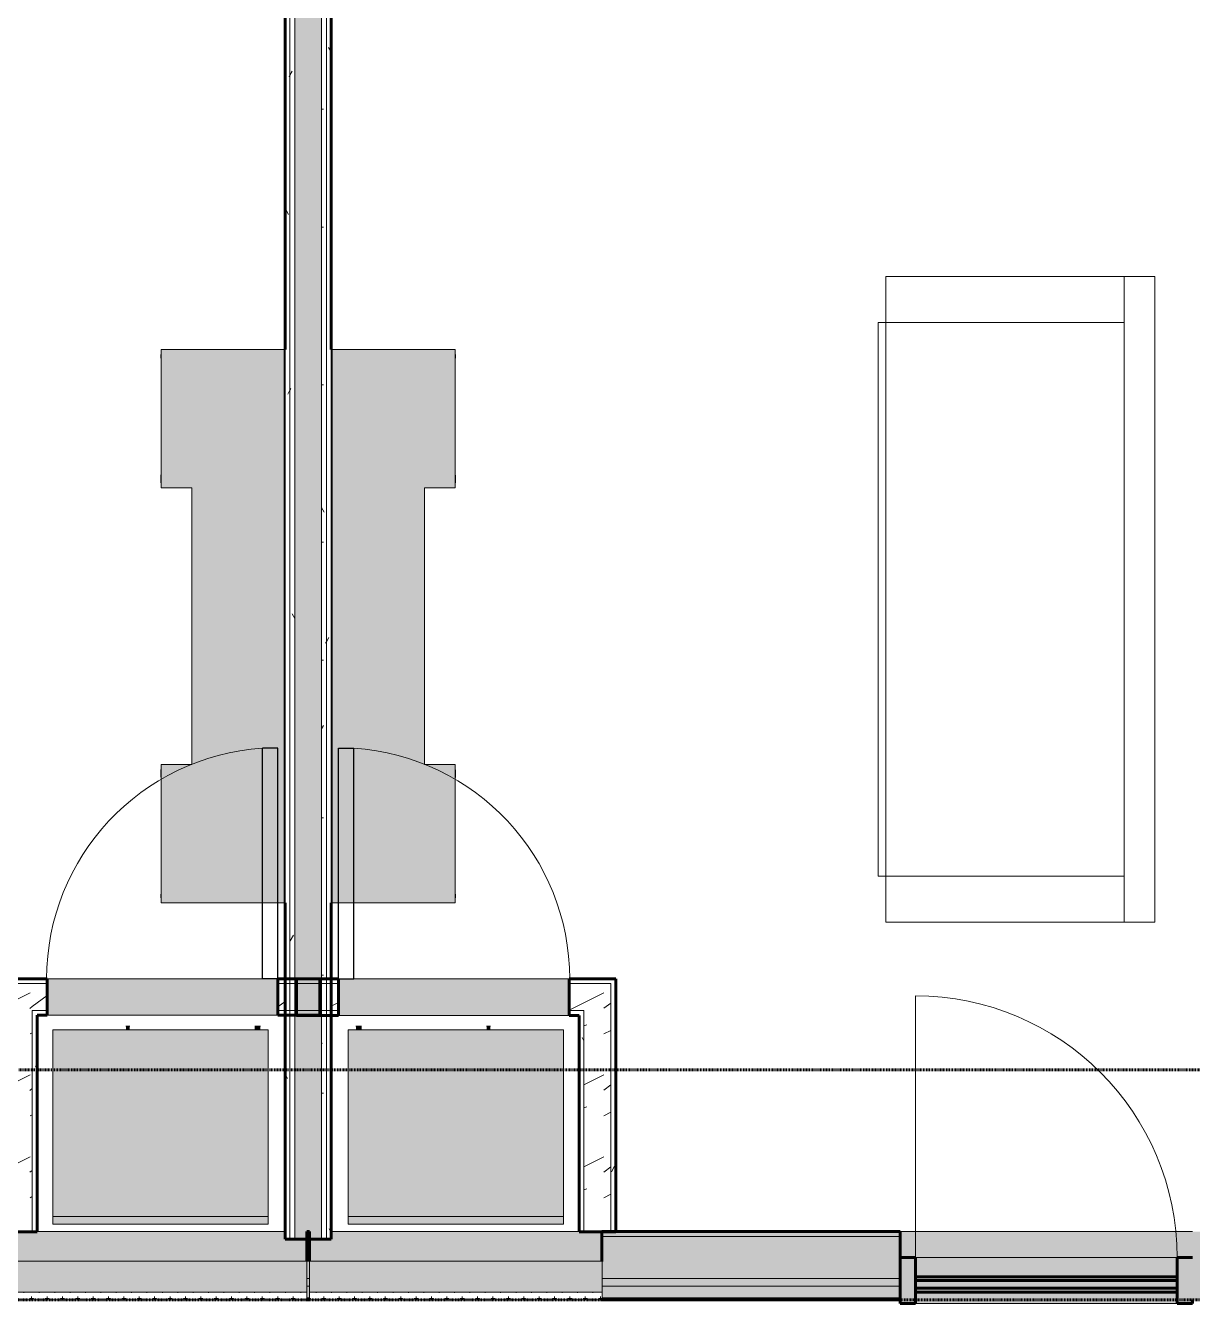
# Model space of a CAD drawing. Header units: inches. Extents: x -4061 to -1937, y 10959 to 12323.
# Drawn here: x -2751.5 to -2599.7, y 11247.3 to 11413.1 of the extents above; entities that cross this region are included whole.
import ezdxf

# ---------------------------------------------------------------- set-up
doc = ezdxf.new("R2010")
doc.units = ezdxf.units.IN
doc.header["$MEASUREMENT"] = 0
doc.linetypes.add('Dash 1_16_', pattern=[0.125, 0.0625, -0.0625])
for name, color, linetype, lineweight in [('0-1', 7, 'Continuous', 5), ('0-2', 250, 'Continuous', 9), ('A-DOOR-1', 250, 'Continuous', 9), ('A-DOOR-2', 50, 'Continuous', 30), ('A-GLAZ-1', 27, 'Continuous', 18), ('A-GLAZ-2', 7, 'Continuous', 18), ('A-GLAZ-3', 10, 'Continuous', 60), ('A-GLAZ-4', 251, 'Continuous', 9), ('A-GLAZ-5', 135, 'Continuous', 18), ('A-WALL', 113, 'Continuous', 18), ('A-WALL-1', 8, 'Continuous', 5), ('A-WALL-2', 10, 'Continuous', 60), ('A-WALL-3', 7, 'Continuous', 18), ('A-WALL-4', 254, 'Continuous', 5), ('A-WALL-PATT-1', 250, 'Continuous', 9), ('A-WALL-PATT-2', 55, 'Continuous', 9), ('A-WALL-PATT-3', 43, 'Continuous', 9), ('A-WALL-PATT-4', 53, 'Continuous', 9), ('A-WALL-PATT-6', 111, 'Continuous', 9), ('C-PROP-LINE-2', 91, 'Dash 1_16_', 60), ('I-FURN', 30, 'Continuous', 9), ('I-FURN-1', 250, 'Continuous', 9), ('I-FURN-3', 53, 'Continuous', 9), ('I-FURN-4', 55, 'Continuous', 9), ('I-WALL-2', 2, 'Continuous', 60), ('M-EQPM-1', 252, 'Continuous', 9), ('M-EQPM-2', 55, 'Continuous', 9), ('M-EQPM-3', 250, 'Continuous', 9)]:
    doc.layers.add(name, color=color, linetype=linetype, lineweight=lineweight)
pattern_1 = [(0, (0, 0), (20.48, 5.12), [0.845, -14.515, 0.845, -14.515, -81.92]), (0, (0, 0), (20.48, 5.12), [-30.72, 0.845, -29.875, 0.845, -14.515, -35.84]), (0, (0, 0), (20.48, 5.12), [-76.8, 0.845, -9.395, 0.845, -24.755]), (120, (7.68, 2.56), (-14.67405, 15.1762003), [0.845, -14.515, 0.845, -14.515, -81.92]), (120, (7.68, 2.56), (-14.67405, 15.1762003), [-30.72, 0.845, -29.875, 0.845, -14.515, -35.84]), (120, (7.68, 2.56), (-14.67405, 15.1762003), [-76.8, 0.845, -9.395, 0.845, -24.755]), (240, (10.24, 12.8), (-5.80595, -20.2962003), [0.845, -14.515, 0.845, -14.515, -81.92]), (240, (10.24, 12.8), (-5.80595, -20.2962003), [-30.72, 0.845, -29.875, 0.845, -14.515, -35.84]), (240, (10.24, 12.8), (-5.80595, -20.2962003), [-76.8, 0.845, -9.395, 0.845, -24.755])]
pattern_2 = [(216.87, (4.265, 10.662), (31.9871619, 21.32545714), [5.331, -47.981]), (206.565, (10.662, 7.464), (-10.662476, -10.6620098), [11.921, -11.921]), (198.435, (10.662, 2.132), (-21.32449365, -10.6625869), [6.744, -26.974])]
pattern_3 = [(161.57, (0.32, 0.32), (-2.560496185, -0.000537386), [0, -18.214, 2.022, 0]), (18.43, (-0.32, 0.32), (-2.560496185, 0.000537386), [0, -18.214, 2.022, 0]), (108.43, (0.32, 0.32), (1.27922091, -6.400876726), [6.07, -14.166]), (71.57, (-0.32, 0.32), (1.27922091, 6.400876726), [6.07, -14.166])]

# ---------------------------------------------------------------- blocks, each defined once
blk = doc.blocks.new('Entertainment_Center_14771 - Entertainment_Center_14771-1372851-ENLARGED RCP - 2ND FLOOR PLAN - EAST')
at = {"layer": 'I-FURN-4'}
for points in [[(36, 10), (18, 10), (18, 6), (-18, 6), (-18, 10), (-36, 10), (-36, -6), (36, -6), (36, 6)], [(-34.85, 10.03), (-35.34, 10.03), (-35.31, 10), (-34.85, 10)], [(-18.66, 10.03), (-19.66, 10.03), (-19.66, 10), (-18.66, 10)], [(19.66, 10), (19.66, 10.03), (18.66, 10.03), (18.66, 10), (19, 10)], [(35.34, 10.03), (34.85, 10.03), (34.85, 10), (35.34, 10)], [(36, -6), (-36, -6), (-36, -6.12), (36, -6.12)]]:
    blk.add_hatch(color=256, dxfattribs=at).paths.add_polyline_path(points, flags=0)
at = {"layer": 'I-FURN-1'}
for p, q in [((-36, -6), (-36, 10)), ((-36, 10), (-18, 10)), ((-35.34, 10), (-35.34, 10.03)), ((-35.34, 10.03), (-34.85, 10.03)), ((-34.85, 10.03), (-34.85, 10)), ((-19.66, 10), (-19.66, 10.03)), ((-19.66, 10.03), (-18.66, 10.03)), ((-18.66, 10.03), (-18.66, 10)), ((-18, 10), (-18, 6)), ((18, 6), (18, 10)), ((18, 10), (36, 10)), ((18.66, 10.03), (19.66, 10.03)), ((18.66, 10), (18.66, 10.03)), ((19.66, 10.03), (19.66, 10)), ((34.85, 10), (34.85, 10.03)), ((34.85, 10.03), (35.34, 10.03)), ((35.34, 10.03), (35.34, 10)), ((36, 10), (36, -6)), ((-18, 6), (18, 6)), ((36, -6), (-36, -6)), ((-36, -6.12), (-36, -6)), ((36, -6), (-36, -6)), ((-36, -6.12), (36, -6.12)), ((36, -6.12), (36, -6))]:
    blk.add_line(p, q, dxfattribs=at)
blk = doc.blocks.new('Entertainment_Center_14771 - Entertainment_Center_14771-1352616-ENLARGED RCP - 2ND FLOOR PLAN - EAST')
at = {"layer": 'I-FURN-3'}
for points in [[(36, 6.12), (-36, 6.12), (-36, 6), (36, 6)], [(36, -6), (36, 6), (-36, 6), (-36, -10), (-18, -10), (-18, -6), (18, -6), (18, -10), (36, -10)], [(-34.85, -10), (-35.34, -10), (-35.31, -10.03), (-34.85, -10.03)], [(-18.66, -10.03), (-18.66, -10), (-19.66, -10), (-19.66, -10.03), (-19, -10.03)], [(19.66, -10), (18.66, -10), (18.66, -10.03), (19.66, -10.03)], [(35.34, -10.03), (35.31, -10), (34.85, -10), (34.85, -10.03), (35.31, -10.03)]]:
    blk.add_hatch(color=256, dxfattribs=at).paths.add_polyline_path(points, flags=0)
at = {"layer": 'I-FURN-1'}
for p, q in [((36, 6.12), (-36, 6.12)), ((-36, 6), (-36, 6.12)), ((-36, 6), (36, 6)), ((-36, -10), (-36, 6)), ((-36, 6), (36, 6)), ((36, 6), (36, 6.12)), ((36, 6), (36, -10)), ((18, -6), (-18, -6)), ((-18, -6), (-18, -10)), ((18, -10), (18, -6)), ((-18, -10), (-36, -10)), ((-35.34, -10.03), (-35.34, -10)), ((-34.85, -10.03), (-35.34, -10.03)), ((-34.85, -10), (-34.85, -10.03)), ((-19.66, -10.03), (-19.66, -10)), ((-18.66, -10.03), (-19.66, -10.03)), ((-18.66, -10), (-18.66, -10.03)), ((36, -10), (18, -10)), ((18.66, -10.03), (18.66, -10)), ((19.66, -10.03), (18.66, -10.03)), ((19.66, -10), (19.66, -10.03)), ((34.85, -10.03), (34.85, -10)), ((35.34, -10.03), (34.85, -10.03)), ((35.34, -10), (35.34, -10.03))]:
    blk.add_line(p, q, dxfattribs=at)
blk = doc.blocks.new('Couch-Both_Arms-Generic - 1-1352606-ENLARGED RCP - 2ND FLOOR PLAN - EAST')
at = {"layer": 'I-FURN'}
for p, q in [((-42, 13.5), (42, 13.5)), ((-36, 13.5), (-42, 13.5)), ((-42, 13.5), (-42, -17.5)), ((36, 13.5), (-36, 13.5)), ((-36, 13.5), (-36, -18.5)), ((-36, -17.5), (-36, 13.5)), ((36, -18.5), (36, 13.5)), ((42, 13.5), (36, 13.5)), ((36, 13.5), (36, -17.5)), ((42, -17.5), (42, 13.5)), ((-42, -17.5), (-36, -17.5)), ((36, -17.5), (42, -17.5)), ((-36, -18.5), (36, -18.5))]:
    blk.add_line(p, q, dxfattribs=at)
at = {"layer": 'I-FURN-1'}
for p, q in [((42, 17.5), (-42, 17.5)), ((-42, 17.5), (-42, -17.5)), ((42, -17.5), (42, 17.5)), ((-42, -17.5), (42, -17.5))]:
    blk.add_line(p, q, dxfattribs=at)
blk = doc.blocks.new('Single-Flush - 30_ x 80_-1420870-ENLARGED RCP - 2ND FLOOR PLAN - EAST')
at = {"layer": 'A-DOOR-1'}
blk.add_arc((15, 2.375), 30.067, 93.81407, 180, dxfattribs=at)
at = {"layer": 'A-DOOR-2'}
for p, q in [((13, 2.375), (13, 32.375)), ((15, 32.375), (13, 32.375)), ((15, 2.375), (15, 32.375)), ((15, 2.375), (13, 2.375))]:
    blk.add_line(p, q, dxfattribs=at)
blk = doc.blocks.new('HVAC_SPVU_AlliedAir_MGE4 - HVAC_SPVU_AlliedAir_MGE4-1352620-ENLARGED RCP - 2ND FLOOR PLAN - EAST')
at = {"layer": 'M-EQPM-1'}
for points in [[(14, 12.12), (14, 13.13), (-14, 13.13), (-14, 12.12), (13, 12.12)], [(-14, -12.13), (14, -12.13), (14, 12.12), (-14, 12.12), (-14, -1.3)]]:
    blk.add_hatch(color=256, dxfattribs=at).paths.add_polyline_path(points, flags=0)
at = {"layer": 'M-EQPM-2'}
for points in [[(-12.63, -12.63), (-12.25, -12.63), (-12.26, -12.13), (-13, -12.13), (-12.99, -12.63), (-12.72, -12.63)], [(4.31, -12.63), (4.5, -12.63), (4.49, -12.13), (4, -12.13), (4.01, -12.63), (4.25, -12.63)]]:
    blk.add_hatch(color=256, dxfattribs=at).paths.add_polyline_path(points, flags=0)
at = {"layer": 'M-EQPM-3'}
for p, q in [((14, 13.13), (-14, 13.13)), ((-14, 13.13), (-14, 12.12)), ((-14, 12.12), (14, 12.12)), ((14, 12.12), (-14, 12.12)), ((-14, 12.12), (-14, -12.13)), ((14, 12.12), (14, 13.13)), ((14, -12.13), (14, 12.12)), ((-14, -12.13), (14, -12.13)), ((-13, -12.63), (-12.25, -12.63)), ((4, -12.63), (4.5, -12.63))]:
    blk.add_line(p, q, dxfattribs=at)
blk = doc.blocks.new('Single-Flush - 30_ x 80_-1421383-ENLARGED RCP - 2ND FLOOR PLAN - EAST')
at = {"layer": 'A-DOOR-1'}
blk.add_arc((15, -2.375), 30.067, 180, 266.18593, dxfattribs=at)
at = {"layer": 'A-DOOR-2'}
for p, q in [((13, -2.375), (13, -32.375)), ((15, -2.375), (13, -2.375)), ((15, -2.375), (15, -32.375)), ((15, -32.375), (13, -32.375))]:
    blk.add_line(p, q, dxfattribs=at)
blk = doc.blocks.new('HVAC_SPVU_AlliedAir_MGE4 - HVAC_SPVU_AlliedAir_MGE4-1724639-ENLARGED RCP - 2ND FLOOR PLAN - EAST')
at = {"layer": 'M-EQPM-1'}
for points in [[(-13.7, 12.12), (-14, 12.12), (-14, -12.13), (14, -12.13), (14, 12.12), (1.63, 12.12)], [(1.63, -12.13), (-14, -12.13), (-14, -13.13), (14, -13.13), (14, -12.13), (13, -12.13)]]:
    blk.add_hatch(color=256, dxfattribs=at).paths.add_polyline_path(points, flags=0)
at = {"layer": 'M-EQPM-2'}
for points in [[(-12.62, 12.62), (-13, 12.62), (-12.99, 12.12), (-12.25, 12.12), (-12.26, 12.62), (-12.53, 12.62)], [(4.31, 12.62), (4, 12.62), (4.01, 12.12), (4.5, 12.12), (4.49, 12.62), (4.38, 12.62)]]:
    blk.add_hatch(color=256, dxfattribs=at).paths.add_polyline_path(points, flags=0)
at = {"layer": 'M-EQPM-3'}
for p, q in [((-14, 12.12), (-14, -12.13)), ((14, 12.12), (-14, 12.12)), ((-12.25, 12.62), (-13, 12.62)), ((4.5, 12.62), (4, 12.62)), ((14, -12.13), (14, 12.12)), ((14, -12.13), (-14, -12.13)), ((-14, -12.13), (-14, -13.13)), ((-14, -12.13), (14, -12.13)), ((-14, -13.13), (14, -13.13)), ((14, -13.13), (14, -12.13))]:
    blk.add_line(p, q, dxfattribs=at)
blk = doc.blocks.new('CTR - 1st Phase - Unit Layouts_rvt-1-ENLARGED RCP - 2ND FLOOR PLAN - EAST')
at = {"layer": 'A-WALL-1'}
for points in [[(-2719.92, 11284.39), (-2718.67, 11284.39), (-2718.67, 11289.14), (-2748.67, 11289.14), (-2748.67, 11284.39), (-2721.76, 11284.39)], [(-2706.43, 11284.38), (-2680.77, 11284.38), (-2680.77, 11289.13), (-2710.77, 11289.13), (-2710.77, 11284.38), (-2709.52, 11284.38)]]:
    blk.add_hatch(color=256, dxfattribs=at).paths.add_polyline_path(points, flags=0)
at = {"layer": 'A-WALL-PATT-1'}
h = blk.add_hatch(dxfattribs=at)
h.set_pattern_fill('FP_1', color=256, style=0, pattern_type=2)
h.set_pattern_definition(pattern_1)
h.paths.add_polyline_path([(-2674.73, 11256.26), (-2674.73, 11256.26), (-2674.73, 11289.13), (-2675.35, 11289.13), (-2675.35, 11256.26)], flags=0)
h = blk.add_hatch(dxfattribs=at)
h.set_pattern_fill('FP_1', color=256, style=0, pattern_type=2)
h.set_pattern_definition(pattern_1)
h.paths.add_polyline_path([(-2749.97, 11256.24), (-2749.97, 11285.01), (-2750.6, 11285.01), (-2750.6, 11256.24)], flags=0)
h = blk.add_hatch(dxfattribs=at)
h.set_pattern_fill('FP_1', color=256, style=0, pattern_type=2)
h.set_pattern_definition(pattern_1)
h.paths.add_polyline_path([(-2748.67, 11284.39), (-2748.67, 11285.01), (-2749.97, 11285.01), (-2749.97, 11284.39), (-2749.86, 11284.39)], flags=0)
h.paths.add_polyline_path([(-2718.67, 11284.39), (-2717.72, 11284.39), (-2717.72, 11285.01), (-2718.67, 11285.01)], flags=0)
h = blk.add_hatch(dxfattribs=at)
h.set_pattern_fill('FP_1', color=256, style=0, pattern_type=2)
h.set_pattern_definition(pattern_1)
h.paths.add_polyline_path([(-2678.85, 11256.23), (-2678.85, 11285.01), (-2679.48, 11285.01), (-2679.48, 11256.23)], flags=0)
at = {"layer": 'A-WALL-PATT-2'}
h = blk.add_hatch(dxfattribs=at)
h.set_pattern_fill('FP_2', color=256, style=0, pattern_type=2)
h.set_pattern_definition(pattern_2)
h.paths.add_polyline_path([(-2750.6, 11256.24), (-2750.6, 11288.51), (-2754.1, 11288.51), (-2754.1, 11256.24), (-2752.94, 11256.24)], flags=0)
h = blk.add_hatch(dxfattribs=at)
h.set_pattern_fill('FP_2', color=256, style=0, pattern_type=2)
h.set_pattern_definition(pattern_2)
h.paths.add_polyline_path([(-2750.6, 11285.01), (-2748.67, 11285.01), (-2748.67, 11288.51), (-2750.6, 11288.51), (-2750.6, 11286.29)], flags=0)
h.paths.add_polyline_path([(-2718.67, 11285.01), (-2717.72, 11285.01), (-2717.72, 11288.51), (-2718.67, 11288.51), (-2718.67, 11286.29)], flags=0)
h = blk.add_hatch(dxfattribs=at)
h.set_pattern_fill('FP_2', color=256, style=0, pattern_type=2)
h.set_pattern_definition(pattern_2)
h.paths.add_polyline_path([(-2679.48, 11285.01), (-2678.85, 11285.01), (-2678.85, 11288.51), (-2680.77, 11288.51), (-2680.77, 11285.01)], flags=0)
h.paths.add_polyline_path([(-2710.77, 11285.01), (-2710.77, 11288.51), (-2711.72, 11288.51), (-2711.72, 11285.01)], flags=0)
h = blk.add_hatch(dxfattribs=at)
h.set_pattern_fill('FP_2', color=256, style=0, pattern_type=2)
h.set_pattern_definition(pattern_2)
h.paths.add_polyline_path([(-2675.35, 11256.23), (-2675.35, 11288.51), (-2678.85, 11288.51), (-2678.85, 11256.23), (-2675.77, 11256.23)], flags=0)
at = {"layer": 'A-WALL-2'}
for p, q in [((-2754.1, 11289.14), (-2749.97, 11289.14)), ((-2749.97, 11289.14), (-2748.67, 11289.14)), ((-2748.67, 11289.14), (-2748.67, 11284.39)), ((-2718.67, 11284.39), (-2718.67, 11289.14)), ((-2718.67, 11289.14), (-2713.2, 11289.14)), ((-2716.25, 11289.13), (-2710.77, 11289.13)), ((-2716.25, 11284.38), (-2716.25, 11289.13)), ((-2713.2, 11289.14), (-2713.2, 11284.39)), ((-2710.77, 11289.13), (-2710.77, 11284.38)), ((-2680.77, 11289.13), (-2679.48, 11289.13)), ((-2680.77, 11284.38), (-2680.77, 11289.13)), ((-2679.48, 11289.13), (-2675.35, 11289.13)), ((-2675.35, 11289.13), (-2674.73, 11289.13)), ((-2674.73, 11289.13), (-2674.73, 11256.23)), ((-2749.97, 11284.39), (-2749.97, 11256.24)), ((-2748.67, 11284.39), (-2749.97, 11284.39)), ((-2713.2, 11284.39), (-2718.67, 11284.39)), ((-2710.77, 11284.38), (-2716.25, 11284.38)), ((-2679.48, 11284.38), (-2680.77, 11284.38)), ((-2679.48, 11256.23), (-2679.48, 11284.38)), ((-2749.97, 11256.24), (-2754.72, 11256.24)), ((-2674.73, 11256.23), (-2679.48, 11256.23))]:
    blk.add_line(p, q, dxfattribs=at)
at = {"layer": 'A-WALL-3'}
for p, q in [((-2718.67, 11289.14), (-2748.67, 11289.14)), ((-2680.77, 11289.13), (-2710.77, 11289.13)), ((-2750.6, 11288.51), (-2754.1, 11288.51)), ((-2749.97, 11288.51), (-2750.6, 11288.51)), ((-2749.97, 11288.51), (-2748.67, 11288.51)), ((-2718.67, 11288.51), (-2713.2, 11288.51)), ((-2710.77, 11288.51), (-2716.25, 11288.51)), ((-2679.48, 11288.51), (-2680.77, 11288.51)), ((-2678.85, 11288.51), (-2679.48, 11288.51)), ((-2675.35, 11288.51), (-2678.85, 11288.51)), ((-2675.35, 11256.23), (-2675.35, 11288.51)), ((-2750.6, 11256.24), (-2750.6, 11285.01)), ((-2749.97, 11285.01), (-2750.6, 11285.01)), ((-2749.97, 11285.01), (-2748.67, 11285.01)), ((-2748.67, 11284.39), (-2718.67, 11284.39)), ((-2718.67, 11285.01), (-2713.2, 11285.01)), ((-2710.77, 11285.01), (-2716.25, 11285.01)), ((-2710.77, 11284.38), (-2680.77, 11284.38)), ((-2679.48, 11285.01), (-2680.77, 11285.01)), ((-2678.85, 11285.01), (-2679.48, 11285.01)), ((-2678.85, 11256.23), (-2678.85, 11285.01))]:
    blk.add_line(p, q, dxfattribs=at)
at = {"layer": '0-2'}
for name, p, rotation in [('Couch-Both_Arms-Generic - 1-1352606-ENLARGED RCP - 2ND FLOOR PLAN - EAST', (-2622.1, 11338.51), 270.0000000000088), ('Entertainment_Center_14771 - Entertainment_Center_14771-1372851-ENLARGED RCP - 2ND FLOOR PLAN - EAST', (-2723.85, 11335.01), 90.00000000000306), ('Entertainment_Center_14771 - Entertainment_Center_14771-1352616-ENLARGED RCP - 2ND FLOOR PLAN - EAST', (-2705.6, 11335), 90.00000000000277), ('Single-Flush - 30_ x 80_-1421383-ENLARGED RCP - 2ND FLOOR PLAN - EAST', (-2695.77, 11286.76), 180), ('HVAC_SPVU_AlliedAir_MGE4 - HVAC_SPVU_AlliedAir_MGE4-1352620-ENLARGED RCP - 2ND FLOOR PLAN - EAST', (-2733.92, 11270.36), 180)]:
    blk.add_blockref(name, p, dxfattribs=dict(at, rotation=rotation))
for name, p in [('Single-Flush - 30_ x 80_-1420870-ENLARGED RCP - 2ND FLOOR PLAN - EAST', (-2733.67, 11286.76)), ('HVAC_SPVU_AlliedAir_MGE4 - HVAC_SPVU_AlliedAir_MGE4-1724639-ENLARGED RCP - 2ND FLOOR PLAN - EAST', (-2695.52, 11270.36))]:
    blk.add_blockref(name, p, dxfattribs=at)
blk = doc.blocks.new('_THE_ WINDOW _ DOOR - hvac panel - 2nd floor-2113875-ENLARGED RCP - 2ND FLOOR PLAN - EAST')
at = {"layer": 'A-GLAZ-4'}
h = blk.add_hatch(dxfattribs=at)
h.set_pattern_fill('FP_9', color=256, style=0, pattern_type=2)
h.set_pattern_definition([(0, (41.062, -4.438), (1, 1), [0.5, -1.5]), (90, (41.312, -4.687), (-1, 1), [0.5, -1.5])])
h.paths.add_polyline_path([(-19.0125, -3.4375), (-19.0125, -4.4375), (19.0125, -4.4375), (19.0125, -3.4375), (-17.0125, -3.4375)], flags=0)
at = {"layer": 'A-GLAZ-5'}
blk.add_hatch(color=256, dxfattribs=at).paths.add_polyline_path([(19.0125, 0.5625), (-19.0125, 0.5625), (-19.0125, -3.4375), (19.0125, -3.4375), (19.0125, -1.6875)], flags=0)
at = {"layer": 'A-GLAZ-2'}
for p, q in [((19.0125, 0.5625), (-19.0125, 0.5625)), ((-19.0125, 0.5625), (-19.0125, -3.4375)), ((19.0125, -3.4375), (19.0125, 0.5625)), ((19.0125, -3.4375), (-19.0125, -3.4375)), ((-19.0125, -3.4375), (-19.0125, -4.4375)), ((19.0125, -4.4375), (-19.0125, -4.4375)), ((19.0125, -3.4375), (19.0125, -4.4375))]:
    blk.add_line(p, q, dxfattribs=at)
blk = doc.blocks.new('_THE_ WINDOW _ DOOR - Door - 2nd Floor-2113393-ENLARGED RCP - 2ND FLOOR PLAN - EAST')
at = {"layer": 'A-GLAZ-1'}
h = blk.add_hatch(color=256, dxfattribs=at)
h.paths.add_polyline_path([(19.0125, 4.9375), (17.0125, 4.9375), (17.0125, -1.0625), (19.0125, -1.0625), (19.0125, 4.4375)], flags=0)
h.paths.add_polyline_path([(-19.0125, 4.9375), (-19.0125, -1.0625), (-17.0125, -1.0625), (-17.0125, 4.9375)], flags=0)
h = blk.add_hatch(color=256, dxfattribs=at)
h.paths.add_polyline_path([(2.5537, 4.9375), (-17.0125, 4.9375), (-17.0125, 3.4375), (17.0125, 3.4375), (17.0125, 4.9375)], flags=0)
h.paths.add_polyline_path([(17.0125, 1.4375), (-17.0125, 1.4375), (-17.0125, -1.0625), (17.0125, -1.0625)], flags=0)
blk.add_hatch(color=256, dxfattribs=at).paths.add_polyline_path([(2.5537, 3.4375), (-17.0125, 3.4375), (-17.0125, 1.4375), (17.0125, 1.4375), (17.0125, 3.4375)], flags=0)
at = {"layer": 'A-GLAZ-2'}
for p, q in [((17.0125, 4.9375), (-17.0125, 4.9375)), ((-17.0125, -1.0625), (17.0125, -1.0625)), ((17.0125, -35.0875), (17.0125, -1.0625))]:
    blk.add_line(p, q, dxfattribs=at)
blk.add_arc((17.0125, -1.0625), 34.025, 180, 270, dxfattribs=at)
at = {"layer": 'A-GLAZ-3'}
for p, q in [((-19.0125, 4.4375), (-19.0125, 4.9375)), ((-19.0125, 4.9375), (-17.0125, 4.9375)), ((-17.0125, 4.9375), (-17.0125, -1.0625)), ((-17.0125, 3.4375), (17.0125, 3.4375)), ((-17.0125, 1.4375), (-17.0125, 3.4375)), ((17.0125, -1.0625), (17.0125, 4.9375)), ((17.0125, 4.9375), (19.0125, 4.9375)), ((17.0125, 3.4375), (17.0125, 1.4375)), ((19.0125, 4.9375), (19.0125, 4.4375)), ((-17.0125, 2.9375), (17.0125, 2.9375)), ((-17.0125, 1.9375), (-17.0125, 2.9375)), ((17.0125, 1.9375), (-17.0125, 1.9375)), ((17.0125, 2.9375), (17.0125, 1.9375)), ((17.0125, 1.4375), (-17.0125, 1.4375)), ((-17.0125, -1.0625), (-19.0125, -1.0625)), ((19.0125, -1.0625), (17.0125, -1.0625))]:
    blk.add_line(p, q, dxfattribs=at)
blk = doc.blocks.new('CTR - 1st Phase - Shell_rvt-1-ENLARGED RCP - 2ND FLOOR PLAN - EAST')
at = {"layer": 'A-WALL-1'}
for points in [[(-2714.91, 11252.39), (-2714.91, 11255.26), (-2717.72, 11255.26), (-2717.72, 11256.26), (-2752.94, 11256.24), (-2752.94, 11252.39), (-2716.47, 11252.39)], [(-2714.54, 11252.39), (-2676.51, 11252.39), (-2676.51, 11256.23), (-2679.48, 11256.23), (-2679.48, 11256.26), (-2711.72, 11256.26), (-2711.72, 11255.26), (-2714.54, 11255.26)], [(-2608.6, 11252.89), (-2599.71, 11252.89), (-2599.71, 11256.26), (-2637.74, 11256.26), (-2637.74, 11252.89), (-2612.1, 11252.89)]]:
    blk.add_hatch(color=256, dxfattribs=at).paths.add_polyline_path(points, flags=0)
h = blk.add_hatch(color=256, dxfattribs=at)
h.paths.add_polyline_path([(-3400.05, 11247.64), (-3367.34, 11247.64), (-3367.34, 11249.14), (-3408.92, 11249.14), (-3408.92, 11247.64), (-3400.05, 11247.64)], flags=0)
h.paths.add_polyline_path([(-3060.14, 11247.64), (-3060.14, 11249.14), (-3098.91, 11249.14), (-3098.91, 11247.64), (-3094.47, 11247.64)], flags=0)
h.paths.add_polyline_path([(-3329.31, 11247.64), (-3328.94, 11247.64), (-3328.94, 11249.14), (-3329.31, 11249.14), (-3329.31, 11247.95)], flags=0)
h.paths.add_polyline_path([(-2560.94, 11247.64), (-2560.94, 11249.14), (-2599.71, 11249.14), (-2599.71, 11247.64), (-2565.75, 11247.64)], flags=0)
h.paths.add_polyline_path([(-3252.32, 11247.64), (-3251.95, 11247.64), (-3251.95, 11249.14), (-3290.91, 11249.14), (-3290.91, 11247.64), (-3253.07, 11247.64)], flags=0)
h.paths.add_polyline_path([(-2867.93, 11247.64), (-2829.74, 11247.64), (-2829.74, 11249.14), (-2868.51, 11249.14), (-2868.51, 11247.64), (-2867.95, 11247.64)], flags=0)
h.paths.add_polyline_path([(-2906.54, 11247.64), (-2906.54, 11249.14), (-2945.31, 11249.14), (-2945.31, 11247.64)], flags=0)
h.paths.add_polyline_path([(-3213.92, 11247.64), (-3175.34, 11247.64), (-3175.34, 11249.14), (-3213.92, 11249.14), (-3213.92, 11248.39)], flags=0)
h.paths.add_polyline_path([(-3136.94, 11247.64), (-3136.94, 11249.14), (-3137.31, 11249.14), (-3137.31, 11247.64)], flags=0)
h.paths.add_polyline_path([(-3022.11, 11247.64), (-3021.74, 11247.64), (-3021.74, 11249.14), (-3022.11, 11249.14), (-3022.11, 11248.39)], flags=0)
h.paths.add_polyline_path([(-2253.74, 11247.64), (-2253.74, 11249.14), (-2254.11, 11249.14), (-2254.11, 11247.64)], flags=0)
h.paths.add_polyline_path([(-2753.87, 11247.64), (-2752.94, 11247.64), (-2752.94, 11249.14), (-2791.71, 11249.14), (-2791.71, 11247.64)], flags=0)
h.paths.add_polyline_path([(-2329.79, 11247.64), (-2292.14, 11247.64), (-2292.14, 11249.14), (-2330.91, 11249.14), (-2330.91, 11247.64), (-2330.51, 11247.64)], flags=0)
h.paths.add_polyline_path([(-2446.11, 11247.64), (-2445.74, 11247.64), (-2445.74, 11249.14), (-2446.11, 11249.14), (-2446.11, 11248.39)], flags=0)
h.paths.add_polyline_path([(-2983.71, 11247.64), (-2983.34, 11247.64), (-2983.34, 11249.14), (-2983.71, 11249.14), (-2983.71, 11248.39)], flags=0)
h.paths.add_polyline_path([(-2714.91, 11247.64), (-2714.54, 11247.64), (-2714.54, 11249.14), (-2714.91, 11249.14), (-2714.91, 11248.39)], flags=0)
h.paths.add_polyline_path([(-2676.51, 11247.64), (-2637.74, 11247.64), (-2637.74, 11249.14), (-2676.51, 11249.14), (-2676.51, 11248.39)], flags=0)
h.paths.add_polyline_path([(-2522.91, 11247.64), (-2484.14, 11247.64), (-2484.14, 11249.14), (-2522.91, 11249.14), (-2522.91, 11248.39)], flags=0)
h.paths.add_polyline_path([(-2368.94, 11247.64), (-2368.94, 11249.14), (-2407.71, 11249.14), (-2407.71, 11247.64), (-2369.19, 11247.64)], flags=0)
h.paths.add_polyline_path([(-2068.17, 11247.64), (-2068.17, 11249.14), (-2100.51, 11249.14), (-2100.51, 11247.64)], flags=0)
h.paths.add_polyline_path([(-2215.71, 11247.64), (-2138.54, 11247.64), (-2138.54, 11249.14), (-2215.71, 11249.14), (-2215.71, 11247.95)], flags=0)
at = {"layer": 'A-WALL-4'}
h = blk.add_hatch(color=256, dxfattribs=at)
h.paths.add_polyline_path([(-3098.72, 11247.39), (-3060.14, 11247.39), (-3060.14, 11247.64), (-3098.91, 11247.64), (-3098.91, 11247.39)], flags=0)
h.paths.add_polyline_path([(-3136.94, 11247.39), (-3136.94, 11247.64), (-3137.31, 11247.64), (-3137.31, 11247.39)], flags=0)
h.paths.add_polyline_path([(-3290.91, 11247.39), (-3251.95, 11247.39), (-3251.95, 11247.64), (-3290.91, 11247.64)], flags=0)
h.paths.add_polyline_path([(-3329.31, 11247.39), (-3328.94, 11247.39), (-3328.94, 11247.64), (-3329.31, 11247.64)], flags=0)
h.paths.add_polyline_path([(-3213.92, 11247.39), (-3175.34, 11247.39), (-3175.34, 11247.64), (-3213.92, 11247.64)], flags=0)
h.paths.add_polyline_path([(-2753.16, 11247.39), (-2752.94, 11247.39), (-2752.94, 11247.64), (-2791.71, 11247.64), (-2791.71, 11247.39), (-2753.87, 11247.39)], flags=0)
h.paths.add_polyline_path([(-2867.91, 11247.39), (-2829.74, 11247.39), (-2829.74, 11247.64), (-2868.51, 11247.64), (-2868.51, 11247.39), (-2867.95, 11247.39)], flags=0)
h.paths.add_polyline_path([(-3407.67, 11247.39), (-3367.34, 11247.39), (-3367.34, 11247.64), (-3408.92, 11247.64), (-3408.92, 11247.39), (-3408.3, 11247.39)], flags=0)
h.paths.add_polyline_path([(-2292.14, 11247.39), (-2292.14, 11247.64), (-2330.91, 11247.64), (-2330.91, 11247.39), (-2329.79, 11247.39)], flags=0)
h.paths.add_polyline_path([(-2253.74, 11247.39), (-2253.74, 11247.64), (-2254.11, 11247.64), (-2254.11, 11247.39)], flags=0)
h.paths.add_polyline_path([(-2676.51, 11247.39), (-2637.74, 11247.39), (-2637.74, 11247.64), (-2676.51, 11247.64)], flags=0)
h.paths.add_polyline_path([(-2714.54, 11247.39), (-2714.54, 11247.64), (-2714.91, 11247.64), (-2714.91, 11247.39)], flags=0)
h.paths.add_polyline_path([(-2983.71, 11247.39), (-2983.34, 11247.39), (-2983.34, 11247.64), (-2983.71, 11247.64)], flags=0)
h.paths.add_polyline_path([(-3022.11, 11247.39), (-3021.74, 11247.39), (-3021.74, 11247.64), (-3022.11, 11247.64)], flags=0)
h.paths.add_polyline_path([(-2484.14, 11247.39), (-2484.14, 11247.64), (-2522.91, 11247.64), (-2522.91, 11247.39), (-2491.82, 11247.39)], flags=0)
h.paths.add_polyline_path([(-2945.31, 11247.39), (-2906.54, 11247.39), (-2906.54, 11247.64), (-2945.31, 11247.64)], flags=0)
h.paths.add_polyline_path([(-2560.94, 11247.39), (-2560.94, 11247.64), (-2599.71, 11247.64), (-2599.71, 11247.39), (-2561.5, 11247.39)], flags=0)
h.paths.add_polyline_path([(-2407.71, 11247.39), (-2368.94, 11247.39), (-2368.94, 11247.64), (-2407.71, 11247.64)], flags=0)
h.paths.add_polyline_path([(-2446.11, 11247.39), (-2445.74, 11247.39), (-2445.74, 11247.64), (-2446.11, 11247.64)], flags=0)
h.paths.add_polyline_path([(-2069.67, 11247.39), (-2067.92, 11247.39), (-2067.92, 11247.64), (-2100.51, 11247.64), (-2100.51, 11247.39)], flags=0)
h.paths.add_polyline_path([(-2215.71, 11247.39), (-2138.54, 11247.39), (-2138.54, 11247.64), (-2215.71, 11247.64)], flags=0)
at = {"layer": 'A-WALL-PATT-2'}
h = blk.add_hatch(dxfattribs=at)
h.set_pattern_fill('FP_1', color=256, style=0, pattern_type=2)
h.set_pattern_definition(pattern_1)
h.paths.add_polyline_path([(-3137.31, 11255.64), (-3136.94, 11255.64), (-3136.94, 11256.16), (-3137.31, 11256.16)], flags=0)
h.paths.add_polyline_path([(-3329.31, 11255.64), (-3328.94, 11255.64), (-3328.94, 11256.26), (-3329.31, 11256.26)], flags=0)
h.paths.add_polyline_path([(-3402.92, 11255.64), (-3367.34, 11255.64), (-3367.34, 11256.26), (-3402.92, 11256.26), (-3402.92, 11256.17)], flags=0)
h.paths.add_polyline_path([(-2509.62, 11255.64), (-2484.14, 11255.64), (-2484.14, 11256.26), (-2510.12, 11256.26), (-2510.12, 11255.64)], flags=0)
h.paths.add_polyline_path([(-2932.4, 11255.64), (-2919.32, 11255.64), (-2919.32, 11256.26), (-2945.31, 11256.26), (-2945.31, 11255.64)], flags=0)
h.paths.add_polyline_path([(-3022.11, 11255.64), (-3021.74, 11255.64), (-3021.74, 11256.26), (-3022.11, 11256.26)], flags=0)
h.paths.add_polyline_path([(-2791.71, 11255.64), (-2752.94, 11255.64), (-2752.94, 11256.24), (-2791.71, 11256.26)], flags=0)
h.paths.add_polyline_path([(-2517.71, 11255.64), (-2516.12, 11255.64), (-2516.12, 11256.26), (-2522.91, 11256.26), (-2522.91, 11255.64)], flags=0)
h.paths.add_polyline_path([(-2637.74, 11255.64), (-2637.74, 11256.26), (-2675.35, 11256.25), (-2675.35, 11256.23), (-2676.51, 11256.23), (-2676.51, 11255.64), (-2639.6, 11255.64)], flags=0)
h.paths.add_polyline_path([(-3290.91, 11255.64), (-3253.3, 11255.66), (-3253.3, 11256.26), (-3290.91, 11256.26)], flags=0)
h.paths.add_polyline_path([(-2829.74, 11255.64), (-2829.74, 11256.26), (-2868.51, 11256.26), (-2868.51, 11255.64), (-2859.73, 11255.64)], flags=0)
h.paths.add_polyline_path([(-3213.92, 11255.64), (-3207.32, 11255.64), (-3207.32, 11256.26), (-3213.92, 11256.26)], flags=0)
h.paths.add_polyline_path([(-2253.74, 11255.64), (-2253.74, 11256.26), (-2254.11, 11256.26), (-2254.11, 11255.64)], flags=0)
h.paths.add_polyline_path([(-3201.32, 11255.64), (-3175.34, 11255.64), (-3175.34, 11256.26), (-3201.32, 11256.26), (-3201.32, 11255.84)], flags=0)
h.paths.add_polyline_path([(-2906.54, 11255.64), (-2906.54, 11256.26), (-2913.32, 11256.26), (-2913.32, 11255.64), (-2911.73, 11255.64)], flags=0)
h.paths.add_polyline_path([(-2204.87, 11255.64), (-2138.54, 11255.64), (-2138.54, 11256.26), (-2215.71, 11256.26), (-2215.71, 11255.64)], flags=0)
h.paths.add_polyline_path([(-2081.02, 11255.64), (-2076.17, 11255.64), (-2076.17, 11256.26), (-2100.51, 11256.26), (-2100.51, 11255.64), (-2093.26, 11255.64)], flags=0)
h.paths.add_polyline_path([(-2445.74, 11255.64), (-2445.74, 11256.26), (-2446.11, 11256.26), (-2446.11, 11255.64)], flags=0)
h.paths.add_polyline_path([(-2599.71, 11255.64), (-2560.94, 11255.64), (-2560.94, 11256.26), (-2599.71, 11256.26)], flags=0)
h.paths.add_polyline_path([(-2389.37, 11255.64), (-2368.94, 11255.64), (-2368.94, 11256.26), (-2389.37, 11256.26), (-2389.37, 11255.93)], flags=0)
h.paths.add_polyline_path([(-2407.71, 11255.64), (-2394.12, 11255.64), (-2394.12, 11256.26), (-2407.71, 11256.26)], flags=0)
h.paths.add_polyline_path([(-2983.34, 11255.64), (-2983.34, 11256.26), (-2983.71, 11256.26), (-2983.71, 11255.64)], flags=0)
h.paths.add_polyline_path([(-3069.92, 11255.64), (-3060.14, 11255.64), (-3060.14, 11256.26), (-3069.92, 11256.26), (-3069.92, 11256.11)], flags=0)
h.paths.add_polyline_path([(-3097.17, 11255.64), (-3074.67, 11255.64), (-3074.67, 11256.26), (-3097.17, 11256.26), (-3097.17, 11255.67)], flags=0)
h.paths.add_polyline_path([(-2292.32, 11255.64), (-2292.14, 11255.64), (-2292.14, 11256.26), (-2292.32, 11256.26)], flags=0)
h.paths.add_polyline_path([(-2297.07, 11255.64), (-2297.07, 11256.26), (-2330.91, 11256.26), (-2330.91, 11255.64)], flags=0)
at = {"layer": 'A-WALL-PATT-3'}
h = blk.add_hatch(dxfattribs=at)
h.set_pattern_fill('FP_3', color=256, style=0, pattern_type=2)
h.set_pattern_definition([(0, (0, 0), (0, 3.199), []), (315, (0, 0), (3.19895108, 0), [4.524, -4.524]), (45, (0, 0), (3.19895108, 0), [4.524, -4.524])])
h.paths.add_polyline_path([(-3408.92, 11249.14), (-3367.34, 11249.14), (-3367.34, 11250.14), (-3408.92, 11250.14), (-3408.92, 11249.5)], flags=0)
h.paths.add_polyline_path([(-3328.94, 11249.14), (-3328.94, 11250.14), (-3329.31, 11250.14), (-3329.31, 11249.14)], flags=0)
h.paths.add_polyline_path([(-2983.71, 11249.14), (-2983.34, 11249.14), (-2983.34, 11250.14), (-2983.71, 11250.14)], flags=0)
h.paths.add_polyline_path([(-3060.14, 11249.14), (-3060.14, 11250.14), (-3098.91, 11250.14), (-3098.91, 11249.14), (-3074.34, 11249.14)], flags=0)
h.paths.add_polyline_path([(-3213.92, 11249.14), (-3175.34, 11249.14), (-3175.34, 11250.14), (-3213.92, 11250.14)], flags=0)
h.paths.add_polyline_path([(-3136.94, 11249.14), (-3136.94, 11250.14), (-3137.31, 11250.14), (-3137.31, 11249.14)], flags=0)
h.paths.add_polyline_path([(-3258.29, 11249.14), (-3251.95, 11249.14), (-3251.95, 11250.14), (-3290.91, 11250.14), (-3290.91, 11249.14), (-3288.95, 11249.14)], flags=0)
h.paths.add_polyline_path([(-2637.74, 11249.14), (-2637.74, 11250.14), (-2676.51, 11250.14), (-2676.51, 11249.14), (-2675.77, 11249.14)], flags=0)
h.paths.add_polyline_path([(-2599.71, 11249.14), (-2560.94, 11249.14), (-2560.94, 11250.14), (-2599.71, 11250.14)], flags=0)
h.paths.add_polyline_path([(-2945.31, 11249.14), (-2906.54, 11249.14), (-2906.54, 11250.14), (-2945.31, 11250.14)], flags=0)
h.paths.add_polyline_path([(-2714.54, 11249.14), (-2714.54, 11250.14), (-2714.91, 11250.14), (-2714.91, 11249.14)], flags=0)
h.paths.add_polyline_path([(-2868.51, 11249.14), (-2829.74, 11249.14), (-2829.74, 11250.14), (-2868.51, 11250.14)], flags=0)
h.paths.add_polyline_path([(-2407.71, 11249.14), (-2368.94, 11249.14), (-2368.94, 11250.14), (-2407.71, 11250.14)], flags=0)
h.paths.add_polyline_path([(-2791.71, 11249.14), (-2752.94, 11249.14), (-2752.94, 11250.14), (-2791.71, 11250.14)], flags=0)
h.paths.add_polyline_path([(-2445.74, 11249.14), (-2445.74, 11250.14), (-2446.11, 11250.14), (-2446.11, 11249.14)], flags=0)
h.paths.add_polyline_path([(-2491.82, 11249.14), (-2484.14, 11249.14), (-2484.14, 11250.14), (-2522.91, 11250.14), (-2522.91, 11249.14)], flags=0)
h.paths.add_polyline_path([(-2330.91, 11249.14), (-2292.14, 11249.14), (-2292.14, 11250.14), (-2330.91, 11250.14)], flags=0)
h.paths.add_polyline_path([(-2253.74, 11249.14), (-2253.74, 11250.14), (-2254.11, 11250.14), (-2254.11, 11249.14)], flags=0)
h.paths.add_polyline_path([(-3021.74, 11249.14), (-3021.74, 11250.14), (-3022.11, 11250.14), (-3022.11, 11249.14)], flags=0)
h.paths.add_polyline_path([(-2093.26, 11249.14), (-2069.67, 11249.14), (-2069.67, 11250.14), (-2100.51, 11250.14), (-2100.51, 11249.14)], flags=0)
h.paths.add_polyline_path([(-2139.25, 11249.14), (-2138.54, 11249.14), (-2138.54, 11250.14), (-2215.71, 11250.14), (-2215.71, 11249.14), (-2154.58, 11249.14)], flags=0)
at = {"layer": 'A-WALL-PATT-4'}
h = blk.add_hatch(dxfattribs=at)
h.set_pattern_fill('FP_4', color=256, style=0, pattern_type=2)
h.set_pattern_definition(pattern_3)
h.paths.add_polyline_path([(-2093.26, 11250.14), (-2070.67, 11250.14), (-2070.67, 11255.64), (-2100.51, 11255.64), (-2100.51, 11250.14)], flags=0)
h.paths.add_polyline_path([(-3408.92, 11250.14), (-3367.34, 11250.14), (-3367.34, 11255.64), (-3402.92, 11255.64), (-3402.92, 11255.36), (-3408.92, 11255.36), (-3408.92, 11252.9)], flags=0)
h.paths.add_polyline_path([(-3328.94, 11250.14), (-3328.94, 11255.64), (-3329.31, 11255.64), (-3329.31, 11250.14)], flags=0)
h.paths.add_polyline_path([(-2138.54, 11250.14), (-2138.54, 11255.64), (-2215.71, 11255.64), (-2215.71, 11250.14), (-2139.25, 11250.14)], flags=0)
h.paths.add_polyline_path([(-3290.91, 11250.14), (-3251.95, 11250.14), (-3251.95, 11255.64), (-3290.91, 11255.64), (-3290.91, 11252.89)], flags=0)
h.paths.add_polyline_path([(-3213.92, 11250.14), (-3175.34, 11250.14), (-3175.34, 11255.64), (-3201.32, 11255.64), (-3201.32, 11255.26), (-3207.32, 11255.26), (-3207.32, 11255.64), (-3213.92, 11255.64), (-3213.92, 11252.39)], flags=0)
h.paths.add_polyline_path([(-2296.45, 11250.14), (-2292.14, 11250.14), (-2292.14, 11255.64), (-2330.91, 11255.64), (-2330.91, 11250.14)], flags=0)
h.paths.add_polyline_path([(-2253.74, 11250.14), (-2253.74, 11255.64), (-2254.11, 11255.64), (-2254.11, 11250.14)], flags=0)
h.paths.add_polyline_path([(-3137.31, 11250.14), (-3136.94, 11250.14), (-3136.94, 11255.64), (-3137.31, 11255.64), (-3137.31, 11252.39)], flags=0)
h.paths.add_polyline_path([(-3098.91, 11250.14), (-3060.14, 11250.14), (-3060.14, 11255.64), (-3098.91, 11255.64), (-3098.91, 11252.39)], flags=0)
h.paths.add_polyline_path([(-2368.94, 11250.14), (-2368.94, 11255.64), (-2407.71, 11255.64), (-2407.71, 11250.14), (-2369.19, 11250.14)], flags=0)
h.paths.add_polyline_path([(-3021.74, 11250.14), (-3021.74, 11255.64), (-3022.11, 11255.64), (-3022.11, 11250.14)], flags=0)
h.paths.add_polyline_path([(-2491.62, 11250.14), (-2484.14, 11250.14), (-2484.14, 11255.64), (-2510.12, 11255.64), (-2510.12, 11255.26), (-2516.12, 11255.26), (-2516.12, 11255.64), (-2522.91, 11255.64), (-2522.91, 11250.14), (-2491.82, 11250.14)], flags=0)
h.paths.add_polyline_path([(-2983.71, 11250.14), (-2983.34, 11250.14), (-2983.34, 11255.64), (-2983.71, 11255.64), (-2983.71, 11252.89)], flags=0)
h.paths.add_polyline_path([(-2446.11, 11250.14), (-2445.74, 11250.14), (-2445.74, 11255.64), (-2446.11, 11255.64), (-2446.11, 11252.89)], flags=0)
h.paths.add_polyline_path([(-2945.31, 11250.14), (-2906.54, 11250.14), (-2906.54, 11255.64), (-2913.32, 11255.64), (-2913.32, 11255.36), (-2919.32, 11255.36), (-2919.32, 11255.64), (-2945.31, 11255.64), (-2945.31, 11252.89)], flags=0)
h.paths.add_polyline_path([(-2868.51, 11250.14), (-2829.74, 11250.14), (-2829.74, 11255.64), (-2868.51, 11255.64), (-2868.51, 11252.89)], flags=0)
h.paths.add_polyline_path([(-2791.71, 11250.14), (-2752.94, 11250.14), (-2752.94, 11255.64), (-2791.71, 11255.64), (-2791.71, 11252.89)], flags=0)
h.paths.add_polyline_path([(-2714.91, 11250.14), (-2714.54, 11250.14), (-2714.54, 11255.26), (-2714.91, 11255.26), (-2714.91, 11252.39)], flags=0)
h.paths.add_polyline_path([(-2676.51, 11250.14), (-2637.74, 11250.14), (-2637.74, 11255.64), (-2676.51, 11255.64), (-2676.51, 11252.39)], flags=0)
h.paths.add_polyline_path([(-2599.71, 11250.14), (-2560.94, 11250.14), (-2560.94, 11255.64), (-2599.71, 11255.64), (-2599.71, 11252.89)], flags=0)
at = {"layer": 'A-WALL-2'}
for p, q in [((-2714.91, 11256.26), (-2714.54, 11256.26)), ((-2714.91, 11252.39), (-2714.91, 11256.26)), ((-2714.54, 11256.26), (-2714.54, 11252.39)), ((-2676.51, 11256.26), (-2637.74, 11256.26)), ((-2676.51, 11252.39), (-2676.51, 11256.26)), ((-2637.74, 11256.26), (-2637.74, 11247.39)), ((-2714.54, 11247.39), (-2714.91, 11247.39)), ((-2637.74, 11247.39), (-2676.51, 11247.39))]:
    blk.add_line(p, q, dxfattribs=at)
at = {"layer": 'A-WALL-3'}
for p, q in [((-2717.72, 11256.26), (-2749.97, 11256.26)), ((-2714.54, 11255.64), (-2714.91, 11255.64)), ((-2679.48, 11256.26), (-2711.72, 11256.26)), ((-2637.74, 11255.64), (-2676.51, 11255.64)), ((-2599.71, 11256.26), (-2637.74, 11256.26)), ((-2714.54, 11250.14), (-2714.91, 11250.14)), ((-2714.54, 11249.14), (-2714.91, 11249.14)), ((-2637.74, 11250.14), (-2676.51, 11250.14)), ((-2637.74, 11249.14), (-2676.51, 11249.14)), ((-2714.54, 11247.64), (-2714.91, 11247.64)), ((-2637.74, 11247.64), (-2676.51, 11247.64))]:
    blk.add_line(p, q, dxfattribs=at)
at = {"layer": '0-2', "rotation": 180}
blk.add_blockref('_THE_ WINDOW _ DOOR - Door - 2nd Floor-2113393-ENLARGED RCP - 2ND FLOOR PLAN - EAST', (-2618.72, 11251.83), dxfattribs=at)
at = {"layer": '0-2'}
for p in [(-2733.92, 11251.83), (-2695.52, 11251.83)]:
    blk.add_blockref('_THE_ WINDOW _ DOOR - hvac panel - 2nd floor-2113875-ENLARGED RCP - 2ND FLOOR PLAN - EAST', p, dxfattribs=at)
blk = doc.blocks.new('Family - ___-1870007-ENLARGED RCP - 2ND FLOOR PLAN - EAST')
at = {"layer": 'C-PROP-LINE-2'}
blk.add_line((-2067.92, 11247.39), (-3400.05, 11247.39), dxfattribs=at)
blk = doc.blocks.new('Family - ___-1870574-ENLARGED RCP - 2ND FLOOR PLAN - EAST')
at = {"layer": 'C-PROP-LINE-2'}
blk.add_line((-2098.26, 11277.29), (-3401.05, 11277.29), dxfattribs=at)

msp = doc.modelspace()

# ---------------------------------------------------------------- hatches: boundary and pattern name
at = {"layer": 'A-WALL-PATT-6'}
h = msp.add_hatch(dxfattribs=at)
h.set_pattern_fill('FP_1', color=256, style=0, pattern_type=2)
h.set_pattern_definition(pattern_1)
h.paths.add_polyline_path([(-2717.72, 11255.26), (-2717.1, 11255.26), (-2717.1, 11622.39), (-2717.72, 11622.39), (-2717.72, 11256.26)], flags=0)
h = msp.add_hatch(dxfattribs=at)
h.set_pattern_fill('FP_1', color=256, style=0, pattern_type=2)
h.set_pattern_definition(pattern_1)
h.paths.add_polyline_path([(-2716.47, 11255.26), (-2716.47, 11623.01), (-2717.1, 11623.01), (-2717.1, 11255.26)], flags=0)
h = msp.add_hatch(dxfattribs=at)
h.set_pattern_fill('FP_4', color=256, style=0, pattern_type=2)
h.set_pattern_definition(pattern_3)
h.paths.add_polyline_path([(-2716.47, 11255.26), (-2712.97, 11255.26), (-2712.98, 11623.64), (-2716.47, 11623.64), (-2716.47, 11258.1)], flags=0)
h = msp.add_hatch(dxfattribs=at)
h.set_pattern_fill('FP_1', color=256, style=0, pattern_type=2)
h.set_pattern_definition(pattern_1)
h.paths.add_polyline_path([(-2712.97, 11255.26), (-2712.35, 11255.26), (-2712.35, 11623.01), (-2712.97, 11623.01), (-2712.97, 11256.26)], flags=0)
h = msp.add_hatch(dxfattribs=at)
h.set_pattern_fill('FP_1', color=256, style=0, pattern_type=2)
h.set_pattern_definition(pattern_1)
h.paths.add_polyline_path([(-2712.35, 11255.26), (-2711.72, 11255.26), (-2711.72, 11622.39), (-2712.35, 11622.39), (-2712.35, 11256.26)], flags=0)

# ---------------------------------------------------------------- linework, layer by layer
at = {"layer": 'A-WALL'}
for p, q in [((-2717.1, 11623.01), (-2717.1, 11255.26)), ((-2716.47, 11623.64), (-2716.47, 11255.26)), ((-2712.97, 11623.64), (-2712.97, 11255.26)), ((-2712.35, 11623.01), (-2712.35, 11255.26))]:
    msp.add_line(p, q, dxfattribs=at)
at = {"layer": 'I-WALL-2'}
for p, q in [((-2717.72, 11371.01), (-2717.72, 11622.39)), ((-2711.72, 11622.39), (-2711.72, 11371)), ((-2717.72, 11255.26), (-2717.72, 11299.01)), ((-2711.72, 11299), (-2711.72, 11255.26)), ((-2711.72, 11255.26), (-2717.72, 11255.26))]:
    msp.add_line(p, q, dxfattribs=at)

# ---------------------------------------------------------------- block references
at = {"layer": '0-1'}
for name in ['CTR - 1st Phase - Shell_rvt-1-ENLARGED RCP - 2ND FLOOR PLAN - EAST', 'CTR - 1st Phase - Unit Layouts_rvt-1-ENLARGED RCP - 2ND FLOOR PLAN - EAST']:
    msp.add_blockref(name, (0, 0), dxfattribs=at)
at = {"layer": 'C-PROP-LINE-2'}
for name in ['Family - ___-1870007-ENLARGED RCP - 2ND FLOOR PLAN - EAST', 'Family - ___-1870574-ENLARGED RCP - 2ND FLOOR PLAN - EAST']:
    msp.add_blockref(name, (0, 0), dxfattribs=at)

doc.saveas('drawing.dxf')
